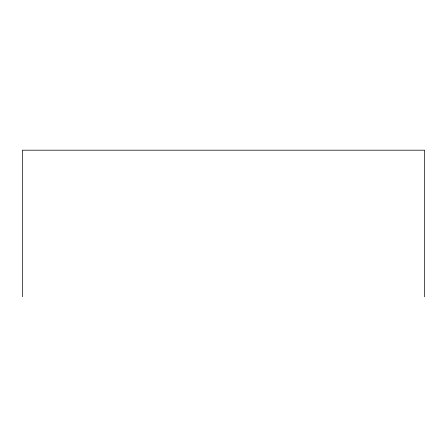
<?xml version="1.0" encoding="UTF-8"?>
<svg xmlns="http://www.w3.org/2000/svg" width="447" height="447" viewBox="0 0 447 447"><rect width="100%" height="100%" fill="white"/><g stroke="black" fill="none" stroke-linecap="round" stroke-linejoin="round"><path stroke-width="0.67" d="M424.65 296.802L424.65 150.198L22.35 150.198L22.35 296.802"/></g></svg>
